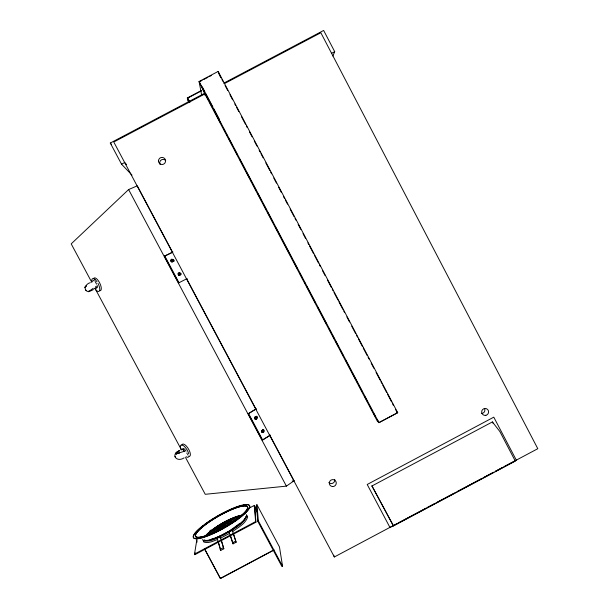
<?xml version="1.0" encoding="UTF-8"?>
<svg xmlns="http://www.w3.org/2000/svg" width="609" height="609" viewBox="0 0 609 609"><rect width="100%" height="100%" fill="white"/><g stroke="black" fill="none" stroke-linecap="round" stroke-linejoin="round"><path stroke-width="0.91" d="M232.752 531.627L232.075 529.822L229.06 531.429L229.037 532.03L233.041 543.852L236.117 542.216L233.316 533.393M236.117 542.216L232.075 529.822M274.141 549.98L220.428 578.55L204.906 549.394M223.815 548.77L220.001 536.141L216.979 537.747L220.732 550.407L223.815 548.77L221.44 540.731M257.211 512.184L254.113 506.384L254.669 505.934L255.932 522.21L194.857 554.677L195.154 552.82M196.776 542.634L197.065 540.784M194.857 554.677L194.53 554.068L197.057 538.364M261.611 430.89L261.649 431.964M254.387 418.086L254.524 417.637M170.802 260.903L171.449 260.02M89.005 290.957L88.625 291.551L93.337 288.255M332.879 56.028L334.699 51.643L323.645 30.45L223.693 83.197M261.535 431.027C264.542 426.391 265.395 434.727 261.565 431.819M254.455 417.789L254.722 417.256M178.384 273.662L178.247 274.682L179.191 275.146M180.089 274.712L180.066 273.494L178.681 273.388M173.017 261.375L173.009 260.096L171.548 259.967M171.22 260.249L171.068 261.307L172.377 261.763M261.68 430.761L262.624 430.121M222.194 528.795L222.932 528.033M219.537 529.99L223.518 526.709L229.677 524.204M216.888 531.185C220.823 526.854 226.32 523.633 232.082 522.514M214.239 532.38C219.758 526.686 227.462 521.289 235.561 521.045M211.597 533.568C218.167 526.389 227.286 521.045 236.855 519.165M254.608 417.508C259.457 412.811 256.922 423.118 254.425 418.025M209.557 534.047C217.482 525.925 228.025 519.644 239.223 517.49M206.854 535.326C216.081 525.727 228.474 518.388 241.59 515.831M179.876 274.933C181.543 274.012 179.442 272.238 178.414 273.563M178.201 273.776L178.597 273.441M172.789 261.596C174.532 260.637 172.355 258.772 171.274 260.142M172.461 252.042L137.276 185.836L128.613 189.551L71.2 243.866L91.822 282.393M239.824 523.329L230.369 530.332M256.945 504.724L256.389 505.181L257.759 521.235L281.944 566.553L282.561 566.225L279.47 546.951L256.945 504.724L258.368 520.916L282.561 566.225M262.342 430.266C259.723 433.631 266.552 430.913 262.692 430.099M256.031 418.832L256.709 417.523L255.681 416.83M254.813 417.256L255.59 416.853M255.293 416.998L254.608 418.314L255.643 419M209.747 531.018L211.064 530.028M176.816 452.411L179.663 450.591C170.292 453.842 176.191 463 184.131 457.877M256.206 409.575L186.719 278.853L187.085 278.602L178.604 282.934L164.392 256.214L172.941 252.004M185.517 457.443L205.241 494.302L286.39 486.134L294.063 480.798L269.566 434.712M90.345 282.66C85.397 283.733 82.55 290.516 88.518 291.749M232.646 531.497C238.157 527.485 245.29 523.839 247.673 517.071L246.851 515.793M223.518 527.592L226.845 525.955M263.012 439.698L270.297 435.161L262.258 440.193L248.213 413.785L255.894 408.989M180.058 274.819L179.312 275.215M92.492 281.251L94.951 279.683M172.507 261.771L172.971 261.474M248.213 413.785L256.328 408.875M178.034 451.596L179.404 450.751M178.604 282.934L178.977 282.713L164.75 255.963M228.946 531.2L219.4 536.247M229.601 533.377L220.131 538.386M378.927 422.692L199.074 81.499L204.517 93.314L377.336 421.154L378.927 422.692L397.707 412.719L218.129 71.451L199.074 81.499L201.724 95.522M248.518 508.477L254.372 505.371L257.325 510.898M217.885 537.58L220.001 536.141M216.926 538.463L219.948 536.856M229.037 532.03L232.067 530.424M194.53 554.068L255.605 521.609L254.372 505.371M257.759 521.235L258.368 520.916M220.093 549.402L223.168 547.765M232.402 542.847L235.485 541.211M397.502 523.489L389.966 527.493L367.204 484.475L493.785 417.165L516.356 460.229L495.429 471.366M371.97 485.974L492.399 421.93L499.86 431.53L515.305 461.097L393.475 525.94L371.97 485.974L393.475 525.94M220.435 578.352L273.03 550.376M205.157 93.786L113.776 142.011L334.356 556.969L397.441 523.397M397.981 523.108L404.132 519.835M404.68 519.546L419.19 511.819M419.753 511.522L425.889 508.256M427.564 507.366L435.092 503.361M436.767 502.471L444.296 498.459M444.867 498.154L455.753 492.361M457.428 491.471L466.052 486.88M466.631 486.568L475.256 481.985M475.842 481.673L481.947 478.423M483.622 477.532L491.151 473.52M491.752 473.201L493.427 472.31M495.102 471.419L502.638 467.415M504.313 466.524L512.907 461.942M513.516 461.622L537.8 448.696L320.844 32.734L224.439 83.608M399.169 522.598L453.583 493.64M455.258 492.75L493.762 472.257M199.577 81.728L202.089 80.403M203.764 79.52L207.943 77.313M209.618 76.43L211.293 75.546M189.909 102.228L187.755 98.148L188.28 101.261L187.321 97.958L201.541 90.452M187.465 98.224L201.686 90.726M132.001 175.133L121.541 164.179L110.298 143.031L205.21 92.949M121.541 164.179L124.678 162.519L126.581 164.59M331.57 53.295L334.699 51.643M262.761 432.146L263.621 431.294L263.233 430.167M255.734 418.977C257.447 418.863 257.143 416.008 255.369 416.906M93.474 289.579L89.645 291.368M164.392 256.214L172.583 252.255M215.457 537.831L217.824 536.879M217.74 539.422C213.386 540.975 208.552 543.654 203.878 542.094L203.368 540.617M179.792 274.986L179 275.268M172.69 261.649L171.875 261.931M183.621 451.513L177.219 453.477L179.427 452.929L179.008 453.035M211.475 539.079L214.672 538.15M262.403 430.175L263.195 430.045M255.947 418.931L254.859 418.977L254.395 418.368M176.747 454.108L175.719 453.697L177.676 453.37M292.183 481.003L294.063 480.798M262.692 432.177L261.718 432.017M178.703 275.245C185.623 274.56 175.925 269.848 178.559 275.238M175.719 453.697L176.541 453.827L176.009 453.743M178.437 275.154L178.917 275.359M171.768 262.007C167.749 255.75 179.708 261.961 171.045 261.649M396.505 411.76L397.707 412.719M110.298 143.031L111.561 144.455M187.58 454.436L188.014 455.045M96.58 284.167L95.095 281.388M246.188 514.552L247.003 515.823C242.991 525.034 232.539 529.48 224.485 534.626C217.855 537.412 210.668 542.528 203.2 540.838L202.698 539.368M85.587 289.663L86.09 290.447M204.441 548.747L220.428 578.55M255.605 521.609L255.932 522.21M95.407 289.092L181.033 449.069M248.639 413.678L262.7 440.101M128.613 189.551L286.39 486.134M187.321 97.958L189.65 102.358M218.425 72.859L221.082 77.906M221.973 79.589L222.856 81.271M225.071 85.481L227.728 90.528M229.943 94.738L232.6 99.785M234.815 103.994L235.698 105.677M236.581 107.359L238.797 111.569M241.453 116.616L245.442 124.19M246.325 125.873L247.216 127.555M249.424 131.765L252.08 136.812M254.296 141.022L256.952 146.069M259.168 150.278L260.051 151.961M260.941 153.643L263.157 157.853M265.813 162.9L269.795 170.474M270.685 172.157L271.568 173.839M273.784 178.049L276.44 183.096M278.656 187.306L281.312 192.353M283.528 196.562L284.411 198.245M285.294 199.927L287.509 204.137M290.166 209.184L294.155 216.758M295.038 218.441L295.921 220.123M298.136 224.333L300.793 229.38M303.008 233.59L305.665 238.637M307.88 242.846L308.763 244.529M309.654 246.211L313.635 253.786M314.526 255.468L318.507 263.042M319.39 264.725L320.281 266.407M322.496 270.617L325.153 275.664M327.368 279.874L331.349 287.448M332.232 289.13L333.123 290.813M334.006 292.495L337.995 300.07M338.878 301.752L342.859 309.326M343.75 311.009L344.633 312.691M346.848 316.901L349.505 321.948M351.72 326.158L355.702 333.732M356.592 335.414L357.475 337.097M358.358 338.779L362.347 346.354M363.23 348.036L367.219 355.61M368.102 357.293L368.993 358.975M371.201 363.185L373.857 368.232M376.073 372.442L380.062 380.016M380.945 381.698L381.835 383.381M382.718 385.063L386.7 392.638M387.59 394.32L391.572 401.894M392.462 403.577L393.345 405.259M395.561 409.469L397.334 412.833L379.186 422.471L376.37 418.512M202.241 86.775L204.898 91.822M205.789 93.504L212.884 106.971M213.767 108.653L219.537 119.592M205.263 93.915L207.92 98.962M210.135 103.165L212.8 108.212M213.683 109.894L215.898 114.096M216.789 115.779L220.778 123.353M223.434 128.392L225.65 132.602M226.54 134.285L227.423 135.967M228.314 137.642L232.303 145.216M234.518 149.418L237.175 154.465M239.398 158.667L240.281 160.35M241.172 162.032L245.161 169.599M246.044 171.281L250.033 178.848M250.923 180.53L251.806 182.213M252.697 183.895L256.686 191.462M257.569 193.144L261.558 200.711M263.773 204.921L266.438 209.968M267.321 211.65L273.083 222.582M275.298 226.784L277.963 231.831M278.846 233.513L281.061 237.716M281.952 239.398L285.941 246.965M286.824 248.647L290.813 256.214M291.703 257.896L292.586 259.579M293.477 261.261L297.466 268.828M299.681 273.038L302.338 278.077M304.561 282.287L305.444 283.969M306.327 285.651L307.218 287.326M308.101 289.009L310.324 293.218M311.207 294.901L315.196 302.467M317.852 307.515L321.849 315.081M322.732 316.764L326.721 324.331M328.936 328.533L331.601 333.58M332.484 335.262L334.699 339.464M335.589 341.147L338.246 346.194M340.461 350.396L343.126 355.443M345.341 359.653L346.224 361.335M347.115 363.01L351.104 370.584M351.987 372.266L355.976 379.833M356.866 381.516L357.749 383.198M358.64 384.88L362.629 392.447M364.844 396.649L367.501 401.696M369.724 405.899L372.381 410.946M373.264 412.628L375.487 416.83M492.399 421.93L493.275 423.605M186.818 453.012L187.176 453.743M174.989 456.423L175.407 457.351M218.129 71.451L220.732 77.412M333.724 555.21L334.356 556.969M230.552 535.89L233.041 543.852M218.654 543.243L220.732 550.407M204.517 93.314L204.83 95.126M160.068 164.46A3.509 3.494 53.8 0 1 165.717 160.449M334.737 479.382A3.456 3.426 -32.6 0 1 328.852 482.518M484.52 408.456A3.448 3.418 -52.3 0 1 481.338 413.503M97.973 283.36A7.102 2.718 63.4 0 1 99.381 291.003A7.102 2.718 63.4 0 1 94.509 288.232M91.86 281.8A7.102 2.718 63.4 0 1 93.101 278.549A7.102 2.718 63.4 0 1 97.029 281.792M93.504 278.694A7.102 2.725 63.4 0 1 99.518 282.614A7.102 2.725 63.4 0 1 99.952 290.744M95.948 286.436A3.114 1.188 63.4 0 1 95.171 288.422M97.143 285.438A2.984 1.142 63.4 0 1 96.664 287.73M96.009 286.763A2.992 1.134 63.4 0 1 95.339 288.369M188.889 456.187A7.057 2.687 58.9 0 1 186.11 456.72M181.139 450.066A7.057 2.687 58.9 0 1 182.662 445.179A7.057 2.687 58.9 0 1 188.699 453.713M181.847 445.171A7.049 2.695 58.9 0 1 187.915 448.049A7.049 2.695 58.9 0 1 189.376 456.377M181.49 449.701A3.091 1.172 58.9 0 1 182.692 449.442A3.091 1.172 58.9 0 1 184.55 451.665M182.807 449.191A2.961 1.127 58.9 0 1 184.009 448.772A2.961 1.127 58.9 0 1 185.966 451.261M181.649 449.571A2.969 1.127 58.9 0 1 184.36 451.353M195.771 536.773A29.894 6.296 -29.7 0 1 223.191 513.661A29.894 6.296 -29.7 0 1 246.607 510.357M243.745 513.623A29.894 6.296 -29.7 0 1 213.005 533.111M212.183 533.476A29.894 6.296 -29.7 0 1 206.733 535.608M205.789 535.928A29.894 6.296 -29.7 0 1 202.317 536.925M201.556 537.1A29.894 6.296 -29.7 0 1 196.258 537.13M245.808 516.843A23.903 5.215 -29.7 0 1 243.318 520.809M242.626 521.525A23.903 5.215 -29.7 0 1 239.877 523.991M239.078 524.638A23.903 5.215 -29.7 0 1 235.333 527.432M234.518 527.995A23.903 5.215 -29.7 0 1 209.016 540.244M208.156 540.396A23.903 5.215 -29.7 0 1 206.634 540.548M205.203 536.4A23.903 5.215 -29.7 0 1 240.266 515.579M243.219 505.143A32.292 6.806 -29.7 0 1 239.725 517.962A32.292 6.806 -29.7 0 1 199.935 538.371A32.292 6.806 -29.7 0 1 203.345 525.59M204.753 524.532A32.292 6.806 -29.7 0 1 216.157 517.026M216.933 516.569A32.292 6.806 -29.7 0 1 230.286 509.68M231.123 509.307A32.292 6.806 -29.7 0 1 242.268 505.356M201.495 536.993A29.894 6.296 -29.7 0 1 214.634 518.366A29.894 6.296 -29.7 0 1 247.3 508.979A29.894 6.296 -29.7 0 1 206.679 535.501M205.735 535.821A29.894 6.296 -29.7 0 1 202.264 536.818M245.754 516.744A23.903 5.207 -29.7 0 1 226.373 532.867A23.903 5.207 -29.7 0 1 204.259 539.84M205.149 536.301A23.903 5.207 -29.7 0 1 221.996 523.382A23.903 5.207 -29.7 0 1 241.902 515.161M217.634 539.467L217.634 539.467M85.07 286.976L85.016 287.577L85.07 286.976M176.138 452.898L177.112 452.19L176.138 452.898M86.341 286.024L85.953 286.131L86.341 286.024M158.469 160.822A3.57 3.547 53.8 0 0 163.692 164.11A3.57 3.547 53.8 0 0 163.905 157.952A3.57 3.547 53.8 0 0 158.469 160.822M332.651 486.568A3.502 3.479 -32.6 0 0 335.879 481.437A3.502 3.479 -32.6 0 0 329.827 481.239A3.502 3.479 -32.6 0 0 332.651 486.568M485.891 415.33A3.502 3.471 -52.3 0 0 487.695 409.553A3.502 3.471 -52.3 0 0 481.818 410.915A3.502 3.471 -52.3 0 0 485.891 415.33M206.641 536.118A32.292 6.798 -29.7 0 0 249.69 506.604A32.292 6.798 -29.7 0 0 208.004 521.936A32.292 6.798 -29.7 0 0 206.641 536.118M207.684 535.014A29.894 6.288 -29.7 0 0 247.604 507.693A29.894 6.288 -29.7 0 0 209.062 521.829A29.894 6.288 -29.7 0 0 207.684 535.014"/></g></svg>
